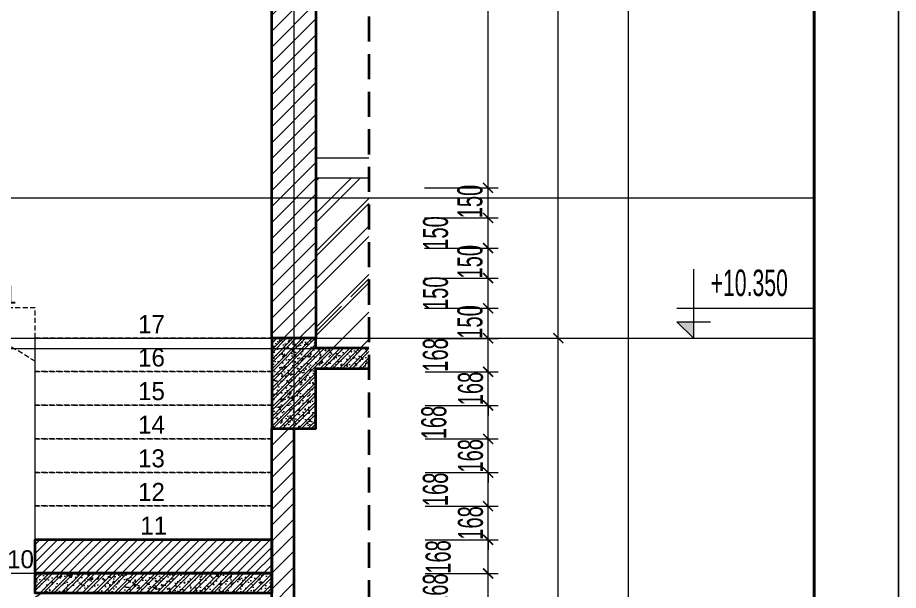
# Model space of a CAD drawing. Header units: millimetres. Extents: x 1336014 to 2939047, y -333549 to -60566.
# Drawn here: x 1444270 to 1448665, y -179211 to -176353 of the extents above; entities that cross this region are included whole.
import ezdxf
from ezdxf.enums import TextEntityAlignment as Align

# ---------------------------------------------------------------- set-up
doc = ezdxf.new("R2010")
doc.units = ezdxf.units.MM
doc.header["$MEASUREMENT"] = 0
for name, pattern in [('$1$HIDDEN', [0.375, 0.25, -0.125]), ('CENTER2', [1.125, 0.75, -0.125, 0.125, -0.125]), ('HIDDEN', [0.375, 0.25, -0.125])]:
    doc.linetypes.add(name, pattern=pattern)
for name, color, linetype, lineweight in [('01.Cut', 255, 'Continuous', 35), ('03.Manh', 251, 'Continuous', 13), ('04.Khuat', 250, 'HIDDEN', 18), ('05.Text', 253, 'Continuous', 18), ('06.betong', 2, 'Continuous', 35), ('08.Dim', 156, 'Continuous', 15), ('09.Hatch', 250, 'Continuous', 5), ('10.Text', 254, 'Continuous', 18), ('10.truc', 250, 'CENTER2', 20), ('11.Khung bo', 32, 'Continuous', 50), ('12.Khung', 36, 'Continuous', 25), ('CA.thay 145', 145, 'Continuous', 18), ('DIM', 252, 'Continuous', 20)]:
    doc.layers.add(name, color=color, linetype=linetype, lineweight=lineweight)
doc.layers.add('text', color=7, linetype='Continuous')
doc.layers.add('Tpl_Bound', color=1, linetype='Continuous', plot=False)
doc.styles.add('AVANTH', font='')
doc.styles.add('TT5_Text Dim', font='hoatbif.shx', dxfattribs={"width": 0.6})
doc.styles.get('AVANTH').set_extended_font_data('.VnAvantH')
doc.dimstyles.new('TT5_Dim 1-50', dxfattribs={"dimscale": 50, "dimtxt": 2.5, "dimasz": 1, "dimexe": 1, "dimexo": 0.5, "dimgap": 0.5, "dimtad": 1, "dimdec": 0, "dimzin": 0, "dimdsep": 46, "dimtxsty": 'TT5_Text Dim', "dimblk": 'ARCHTICK', "dimcen": 0, "dimdle": 1, "dimclrd": 256, "dimclre": 256, "dimclrt": 1, "dimadec": 0, "dimazin": 0, "dimtfac": 0.015, "dimtdec": 0, "dimtix": 1, "dimtmove": 2, "dimatfit": 3, "dimldrblk": 'DOT', "dimfxl": 1, "dimtolj": 1, "dimtzin": 0, "dimlwd": -1, "dimlwe": -1, "dimarcsym": 1})
pattern_1 = [(45, (587421.734, -219710.61), (-39.7747564, 39.7747564), [])]
pattern_2 = [(45, (0, 0), (-22.0970869, 22.0970869), [])]
pattern_3 = [(50, (0, 0), (71.7260183, -6.2752135), [7.5, -82.5]), (355, (0, 0), (-13.8751334, 75.2192134), [6, -66]), (100.4514, (5.98, -0.52), (57.8509382, 68.9439542), [6.374019, -70.1142112]), (46.1842, (0, 20), (106.724105, -16.5519014), [11.25, -123.75]), (96.6356, (8.89, 18.62), (93.4662706, 97.411787), [9.561029, -105.1713]), (351.1842, (0, 20), (93.4661945, 97.41186), [9, -99]), (21, (10, 15), (59.6907052, -40.261889), [7.5, -82.5]), (326, (10, 15), (24.3315332, 72.5150045), [6, -66]), (71.4514, (14.974, 11.645), (84.022263, 32.2530497), [6.374019, -70.1142112]), (37.5, (0, 0), (1.21598553, 33.2893854), [0, -65.2, 0, -67, 0, -66.25]), (7.5, (0, 0), (26.30695374, 39.4411712), [0, -38.2, 0, -63.7, 0, -25.25]), (327.5, (-22.3, 0), (53.3822436, -2.25548717), [0, -25, 0, -78, 0, -103.5]), (317.5, (-32.3, 0), (58.318617, 10.0104982), [0, -32.5, 0, -51.8, 0, -73.5]), (45, (0, 0), (-26.5165043, 26.5165043), []), (45, (17.678, 0), (-26.5165043, 26.5165043), [])]

# ---------------------------------------------------------------- blocks, each defined once
blk = doc.blocks.new('2345WEG')
at = {"layer": '09.Hatch', "ltscale": 50}
h = blk.add_hatch(dxfattribs=at)
h.set_pattern_fill('TUONGXAY', color=256, scale=250, style=0)
h.set_pattern_definition(pattern_2)
h.paths.add_polyline_path([(1604186.5, -193734.1), (1605366.5, -193734.1), (1605366.5, -193902), (1604186.5, -193902)])
h = blk.add_hatch(dxfattribs=at)
h.set_pattern_fill('BTCT', color=256, scale=10, style=0)
h.set_pattern_definition(pattern_3)
h.paths.add_polyline_path([(1604186.5, -193902), (1605366.5, -193902), (1605366.5, -194002), (1604186.5, -194002)])
h = blk.add_hatch(dxfattribs=at)
h.set_pattern_fill('TUONGXAY', color=256, scale=250, style=0)
h.set_pattern_definition(pattern_2)
h.paths.add_polyline_path([(1602006.5, -194572.5), (1603186.5, -194572.5), (1603186.5, -194740.1), (1602006.5, -194740.1)])
h = blk.add_hatch(dxfattribs=at)
h.set_pattern_fill('BTCT', color=256, scale=10, style=0)
h.set_pattern_definition(pattern_3)
h.paths.add_polyline_path([(1602006.5, -194740.1), (1602006.5, -194840.1), (1603186.5, -194840.1), (1603186.5, -194740.1)])
at = {"layer": '01.Cut', "ltscale": 100}
blk.add_lwpolyline([(1604186.5, -193734.1), (1605366.5, -193734.1), (1605366.5, -193902), (1604186.5, -193902)], close=True, dxfattribs=at)
at = {"layer": '01.Cut'}
blk.add_lwpolyline([(1602006.5, -194572.5), (1603186.5, -194572.5), (1603186.5, -194740.1), (1602006.5, -194740.1)], close=True, dxfattribs=at)
at = {"layer": '04.Khuat', "ltscale": 100}
blk.add_lwpolyline([(1604186.5, -192727.8), (1604186.5, -192577.7), (1603936.5, -192577.7), (1603936.5, -192427.7), (1603686.5, -192427.7), (1603686.5, -192277.6), (1603436.5, -192277.6), (1603436.5, -192127.6), (1603186.5, -192127.6), (1603186.5, -191977.6), (1602006.5, -191977.6)], dxfattribs=at)
blk.add_lwpolyline([(1604186.5, -192844.4), (1602909, -192077.7, 0.135964), (1602908.5, -192077.6), (1602006.5, -192077.6)], format="xyb", dxfattribs=at)
for points in [[(1604186.5, -192727.8), (1605366.5, -192727.8), (1605366.5, -192895.5), (1604186.5, -192895.5)], [(1604186.5, -192895.5), (1605366.5, -192895.5), (1605366.5, -193063.1), (1604186.5, -193063.1)], [(1604186.5, -193063.1), (1605366.5, -193063.1), (1605366.5, -193230.8), (1604186.5, -193230.8)], [(1604186.5, -193230.8), (1605366.5, -193230.8), (1605366.5, -193398.5), (1604186.5, -193398.5)], [(1604186.5, -193398.5), (1605366.5, -193398.5), (1605366.5, -193566.1), (1604186.5, -193566.1)], [(1604186.5, -193566.1), (1605366.5, -193566.1), (1605366.5, -193733.8), (1604186.5, -193733.8)], [(1602006.5, -194740.1), (1603186.5, -194740.1), (1603186.5, -194907.8), (1602006.5, -194907.8)], [(1602006.5, -194907.8), (1603186.5, -194907.8), (1603186.5, -195075.5), (1602006.5, -195075.5)], [(1602006.5, -195075.5), (1603186.5, -195075.5), (1603186.5, -195243.2), (1602006.5, -195243.2)], [(1602006.5, -195243.2), (1603186.5, -195243.2), (1603186.5, -195410.8), (1602006.5, -195410.8)], [(1602006.5, -195410.8), (1603186.5, -195410.8), (1603186.5, -195578.5), (1602006.5, -195578.5)]]:
    blk.add_lwpolyline(points, close=True, dxfattribs=at)
at = {"layer": '06.betong'}
blk.add_lwpolyline([(1604186.5, -193902), (1605366.5, -193902), (1605366.5, -194002), (1604186.5, -194002)], close=True, dxfattribs=at)
blk.add_lwpolyline([(1602006.5, -194740.1), (1602006.5, -194840.1), (1603186.5, -194840.1), (1603186.5, -194740.1), (1602006.5, -194740.1)], dxfattribs=at)
at = {"layer": 'CA.thay 145'}
blk.add_lwpolyline([(1604186.5, -192729), (1605366.5, -192728.8), (1605366.5, -193733.8), (1604186.5, -193734.1)], close=True, dxfattribs=at)
for points in [[(1603186.5, -194572.5), (1603186.5, -194404.8), (1603436.5, -194404.8), (1603436.5, -194237.1), (1603686.5, -194237.1), (1603686.5, -194069.4), (1603936.5, -194069.4), (1603936.5, -193901.8), (1604186.5, -193901.8), (1604186.5, -193734.1), (1605366.5, -193734.1)], [(1603186.5, -194692.9), (1604216.5, -194002)]]:
    blk.add_lwpolyline(points, dxfattribs=at)
at = {"layer": '10.Text', "style": 'AVANTH'}
for s, p in [('4', (1603276.6, -192106.6)), ('3', (1603526.6, -192256.6)), ('2', (1603776.6, -192406.7)), ('1', (1604026.6, -192556.7)), ('17', (1604699.5, -192704.1)), ('16', (1604699.5, -192870.6)), ('15', (1604699.5, -193038.3)), ('14', (1604699.5, -193205.9)), ('13', (1604699.5, -193373.6)), ('12', (1604699.5, -193541.3)), ('11', (1604710.5, -193709.2)), ('10', (1604046, -193876.9)), ('9', (1603796, -194044.6)), ('8', (1603546, -194212.3)), ('7', (1603296, -194379.9)), ('6', (1602581, -194547.6)), ('5', (1602581, -194715.3)), ('4', (1602581, -194883)), ('3', (1602581, -195050.6)), ('2', (1602581, -195218.3)), ('1', (1602581, -195386))]:
    blk.add_text(s, height=90, dxfattribs=at).set_placement(p)
blk = doc.blocks.new('100')
at = {"layer": '11.Khung bo', "const_width": 26.7}
blk.add_lwpolyline([(1860913, -945239.8), (1860913, -916940.1), (1896062.6, -916940.1), (1896062.6, -945239.8)], close=True, dxfattribs=at)
blk.add_lwpolyline([(1860913, -945239.8), (1860913, -916940.1), (1896062.6, -916940.1), (1896062.6, -945239.8)], close=True, dxfattribs=at)
blk.add_lwpolyline([(1860913, -945239.8), (1860913, -916940.1), (1896062.6, -916940.1), (1896062.6, -945239.8)], close=True, dxfattribs=at)
at = {"layer": '12.Khung'}
blk.add_lwpolyline([(1901579.2, -945939.8), (1901579.2, -916240.1), (1859579.6, -916240.1), (1859579.6, -945939.8)], close=True, dxfattribs=at)
blk.add_lwpolyline([(1901579.2, -945939.8), (1901579.2, -916240.1), (1859579.6, -916240.1), (1859579.6, -945939.8)], close=True, dxfattribs=at)
blk.add_lwpolyline([(1901579.2, -945939.8), (1901579.2, -916240.1), (1859579.6, -916240.1), (1859579.6, -945939.8)], close=True, dxfattribs=at)
blk = doc.blocks.new('A$C4E7C6F34')
at = {"layer": 'DIM'}
blk.add_hatch(color=256, dxfattribs=at).paths.add_polyline_path([(-38.5, 0), (-38.5, 137.8), (-177.6, 137.8)])
for p, q in [((-38.5, 576), (-38.5, 0)), ((964.2, 247.8), (-177.6, 247.8)), ((-177.6, 137.8), (100.7, 137.8)), ((-177.6, 137.8), (-38.5, 0)), ((-177.6, 0), (100.6, 0))]:
    blk.add_line(p, q, dxfattribs=at)
at = {"layer": 'text', "style": 'TT5_Text Dim', "flags": 8}
blk.add_attdef('%%P0.000', text='', height=220, dxfattribs=at).set_placement((102.4, 461.3), align=Align.MIDDLE_LEFT)
blk = doc.blocks.new('_ARCHTICK')
at = {"const_width": 0.15}
blk.add_lwpolyline([(-0.5, -0.5), (0.5, 0.5)], dxfattribs=at)
blk = doc.blocks.new('*D1232')
at = {"layer": '08.Dim', "transparency": 16777216}
for p, q in [((1446967.9, -180852.7), (1446967.9, -177902.2)), ((1446304.4, -177952.2), (1447017.9, -177952.2)), ((1446284.9, -180802.7), (1447017.9, -180802.7))]:
    blk.add_line(p, q, dxfattribs=at)
at = {"layer": 'Defpoints', "color": 0, "transparency": 16777216}
for p in [(1446279.4, -177952.2), (1446967.9, -177952.2), (1446259.9, -180802.7)]:
    blk.add_point(p, dxfattribs=at)
at = {"layer": '08.Dim', "transparency": 16777216, "xscale": 50, "yscale": 50, "zscale": 50}
for p, rotation in [((1446967.9, -177952.2), 90), ((1446967.9, -180802.7), 270)]:
    blk.add_blockref('_ARCHTICK', p, dxfattribs=dict(at, rotation=rotation))
at = {"layer": '08.Dim', "color": 1, "transparency": 16777216, "insert": (1446880.4, -179377.5), "char_height": 125, "attachment_point": 5, "rotation": 90, "style": 'TT5_Text Dim'}
blk.add_mtext('\\A1;2850', dxfattribs=at)
blk = doc.blocks.new('_DOT')
blk.add_line((-0.5, 0), (-1, 0))
at = {"const_width": 0.5}
blk.add_lwpolyline([(-0.25, 0, 1), (0.25, 0, 1)], format="xyb", close=True, dxfattribs=at)
blk = doc.blocks.new('*D1233')
at = {"layer": '08.Dim', "transparency": 16777216}
for p, q in [((1446967.9, -178002.2), (1446967.9, -174302.4)), ((1446304.4, -174352.4), (1447017.9, -174352.4)), ((1446304.4, -177952.2), (1447017.9, -177952.2))]:
    blk.add_line(p, q, dxfattribs=at)
at = {"layer": 'Defpoints', "color": 0, "transparency": 16777216}
for p in [(1446279.4, -174352.4), (1446967.9, -174352.4), (1446279.4, -177952.2)]:
    blk.add_point(p, dxfattribs=at)
at = {"layer": '08.Dim', "transparency": 16777216, "xscale": 50, "yscale": 50, "zscale": 50}
for p, rotation in [((1446967.9, -174352.4), 90), ((1446967.9, -177952.2), 270)]:
    blk.add_blockref('_ARCHTICK', p, dxfattribs=dict(at, rotation=rotation))
at = {"layer": '08.Dim', "color": 1, "transparency": 16777216, "insert": (1446880.4, -176152.3), "char_height": 125, "attachment_point": 5, "rotation": 90, "style": 'TT5_Text Dim'}
blk.add_mtext('\\A1;3600', dxfattribs=at)
blk = doc.blocks.new('*D1235')
at = {"layer": '08.Dim', "transparency": 16777216}
for p, q in [((1447317.9, -188352.6), (1447317.9, -174302.4)), ((1446304.4, -174352.4), (1447367.9, -174352.4)), ((1446304.4, -188302.6), (1447367.9, -188302.6))]:
    blk.add_line(p, q, dxfattribs=at)
at = {"layer": 'Defpoints', "color": 0, "transparency": 16777216}
for p in [(1446279.4, -174352.4), (1447317.9, -174352.4), (1446279.4, -188302.6)]:
    blk.add_point(p, dxfattribs=at)
at = {"layer": '08.Dim', "transparency": 16777216, "xscale": 50, "yscale": 50, "zscale": 50}
for p, rotation in [((1447317.9, -174352.4), 90), ((1447317.9, -188302.6), 270)]:
    blk.add_blockref('_ARCHTICK', p, dxfattribs=dict(at, rotation=rotation))
at = {"layer": '08.Dim', "color": 1, "transparency": 16777216, "insert": (1447230.4, -181327.5), "char_height": 125, "attachment_point": 5, "rotation": 90, "style": 'TT5_Text Dim'}
blk.add_mtext('\\A1;13950', dxfattribs=at)
blk = doc.blocks.new('*D1263')
at = {"layer": '08.Dim', "transparency": 16777216}
for p, q in [((1446617.9, -178840.6), (1446617.9, -178572.9)), ((1446304.4, -178622.9), (1446667.9, -178622.9)), ((1446304.4, -178790.6), (1446667.9, -178790.6))]:
    blk.add_line(p, q, dxfattribs=at)
at = {"layer": 'Defpoints', "color": 0, "transparency": 16777216}
for p in [(1446279.4, -178622.9), (1446617.9, -178622.9), (1446279.4, -178790.6)]:
    blk.add_point(p, dxfattribs=at)
at = {"layer": '08.Dim', "transparency": 16777216, "xscale": 50, "yscale": 50, "zscale": 50}
for p, rotation in [((1446617.9, -178622.9), 90), ((1446617.9, -178790.6), 270)]:
    blk.add_blockref('_ARCHTICK', p, dxfattribs=dict(at, rotation=rotation))
at = {"layer": '08.Dim', "color": 1, "transparency": 16777216, "insert": (1446355.5, -178706.8), "char_height": 125, "attachment_point": 5, "rotation": 90, "style": 'TT5_Text Dim'}
blk.add_mtext('\\A1;168', dxfattribs=at)
blk = doc.blocks.new('*D1264')
at = {"layer": '08.Dim', "transparency": 16777216}
for p, q in [((1446617.9, -178455.3), (1446617.9, -178405.3)), ((1446304.4, -178455.3), (1446667.9, -178455.3)), ((1446617.9, -178622.9), (1446617.9, -178455.3)), ((1446304.4, -178622.9), (1446667.9, -178622.9)), ((1446617.9, -178622.9), (1446617.9, -178672.9))]:
    blk.add_line(p, q, dxfattribs=at)
at = {"layer": 'Defpoints', "color": 0, "transparency": 16777216}
for p in [(1446279.4, -178455.3), (1446617.9, -178455.3), (1446279.4, -178622.9)]:
    blk.add_point(p, dxfattribs=at)
at = {"layer": '08.Dim', "transparency": 16777216, "xscale": 50, "yscale": 50, "zscale": 50}
for p, rotation in [((1446617.9, -178455.3), 270), ((1446617.9, -178622.9), 90)]:
    blk.add_blockref('_ARCHTICK', p, dxfattribs=dict(at, rotation=rotation))
at = {"layer": '08.Dim', "color": 1, "transparency": 16777216, "insert": (1446530.4, -178539.1), "char_height": 125, "attachment_point": 5, "rotation": 90, "style": 'TT5_Text Dim'}
blk.add_mtext('\\A1;168', dxfattribs=at)
blk = doc.blocks.new('*D1265')
at = {"layer": '08.Dim', "transparency": 16777216}
for p, q in [((1446617.9, -178505.3), (1446617.9, -178237.6)), ((1446304.4, -178287.6), (1446667.9, -178287.6)), ((1446304.4, -178455.3), (1446667.9, -178455.3))]:
    blk.add_line(p, q, dxfattribs=at)
at = {"layer": 'Defpoints', "color": 0, "transparency": 16777216}
for p in [(1446279.4, -178287.6), (1446617.9, -178287.6), (1446279.4, -178455.3)]:
    blk.add_point(p, dxfattribs=at)
at = {"layer": '08.Dim', "transparency": 16777216, "xscale": 50, "yscale": 50, "zscale": 50}
for p, rotation in [((1446617.9, -178287.6), 90), ((1446617.9, -178455.3), 270)]:
    blk.add_blockref('_ARCHTICK', p, dxfattribs=dict(at, rotation=rotation))
at = {"layer": '08.Dim', "color": 1, "transparency": 16777216, "insert": (1446347.5, -178373.3), "char_height": 125, "attachment_point": 5, "rotation": 90, "style": 'TT5_Text Dim'}
blk.add_mtext('\\A1;168', dxfattribs=at)
blk = doc.blocks.new('*D1266')
at = {"layer": '08.Dim', "transparency": 16777216}
for p, q in [((1446617.9, -179175.9), (1446617.9, -178908.3)), ((1446304.4, -178958.3), (1446667.9, -178958.3)), ((1446304.4, -179125.9), (1446667.9, -179125.9))]:
    blk.add_line(p, q, dxfattribs=at)
at = {"layer": 'Defpoints', "color": 0, "transparency": 16777216}
for p in [(1446279.4, -178958.3), (1446617.9, -178958.3), (1446279.4, -179125.9)]:
    blk.add_point(p, dxfattribs=at)
at = {"layer": '08.Dim', "transparency": 16777216, "xscale": 50, "yscale": 50, "zscale": 50}
for p, rotation in [((1446617.9, -178958.3), 90), ((1446617.9, -179125.9), 270)]:
    blk.add_blockref('_ARCHTICK', p, dxfattribs=dict(at, rotation=rotation))
at = {"layer": '08.Dim', "color": 1, "transparency": 16777216, "insert": (1446369, -179044), "char_height": 125, "attachment_point": 5, "rotation": 90, "style": 'TT5_Text Dim'}
blk.add_mtext('\\A1;168', dxfattribs=at)
blk = doc.blocks.new('*D1267')
at = {"layer": '08.Dim', "transparency": 16777216}
for p, q in [((1446617.9, -178790.6), (1446617.9, -178740.6)), ((1446304.4, -178790.6), (1446667.9, -178790.6)), ((1446617.9, -178958.3), (1446617.9, -178790.6)), ((1446304.4, -178958.3), (1446667.9, -178958.3)), ((1446617.9, -178958.3), (1446617.9, -179008.3))]:
    blk.add_line(p, q, dxfattribs=at)
at = {"layer": 'Defpoints', "color": 0, "transparency": 16777216}
for p in [(1446279.4, -178790.6), (1446617.9, -178790.6), (1446279.4, -178958.3)]:
    blk.add_point(p, dxfattribs=at)
at = {"layer": '08.Dim', "transparency": 16777216, "xscale": 50, "yscale": 50, "zscale": 50}
for p, rotation in [((1446617.9, -178790.6), 270), ((1446617.9, -178958.3), 90)]:
    blk.add_blockref('_ARCHTICK', p, dxfattribs=dict(at, rotation=rotation))
at = {"layer": '08.Dim', "color": 1, "transparency": 16777216, "insert": (1446530.4, -178874.4), "char_height": 125, "attachment_point": 5, "rotation": 90, "style": 'TT5_Text Dim'}
blk.add_mtext('\\A1;168', dxfattribs=at)
blk = doc.blocks.new('*D1268')
at = {"layer": '08.Dim', "transparency": 16777216}
for p, q in [((1446617.9, -179343.6), (1446617.9, -179075.9)), ((1446304.4, -179125.9), (1446667.9, -179125.9)), ((1446304.4, -179293.6), (1446667.9, -179293.6))]:
    blk.add_line(p, q, dxfattribs=at)
at = {"layer": 'Defpoints', "color": 0, "transparency": 16777216}
for p in [(1446279.4, -179125.9), (1446617.9, -179125.9), (1446279.4, -179293.6)]:
    blk.add_point(p, dxfattribs=at)
at = {"layer": '08.Dim', "transparency": 16777216, "xscale": 50, "yscale": 50, "zscale": 50}
for p, rotation in [((1446617.9, -179125.9), 90), ((1446617.9, -179293.6), 270)]:
    blk.add_blockref('_ARCHTICK', p, dxfattribs=dict(at, rotation=rotation))
at = {"layer": '08.Dim', "color": 1, "transparency": 16777216, "insert": (1446355.5, -179209.8), "char_height": 125, "attachment_point": 5, "rotation": 90, "style": 'TT5_Text Dim'}
blk.add_mtext('\\A1;168', dxfattribs=at)
blk = doc.blocks.new('*D1270')
at = {"layer": '08.Dim', "transparency": 16777216}
for p, q in [((1446617.9, -178169.9), (1446617.9, -177902.2)), ((1446304.4, -177952.2), (1446667.9, -177952.2)), ((1446304.4, -178119.9), (1446667.9, -178119.9))]:
    blk.add_line(p, q, dxfattribs=at)
at = {"layer": 'Defpoints', "color": 0, "transparency": 16777216}
for p in [(1446279.4, -177952.2), (1446617.9, -177952.2), (1446279.4, -178119.9)]:
    blk.add_point(p, dxfattribs=at)
at = {"layer": '08.Dim', "transparency": 16777216, "xscale": 50, "yscale": 50, "zscale": 50}
for p, rotation in [((1446617.9, -177952.2), 90), ((1446617.9, -178119.9), 270)]:
    blk.add_blockref('_ARCHTICK', p, dxfattribs=dict(at, rotation=rotation))
at = {"layer": '08.Dim', "color": 1, "transparency": 16777216, "insert": (1446355.5, -178036.1), "char_height": 125, "attachment_point": 5, "rotation": 90, "style": 'TT5_Text Dim'}
blk.add_mtext('\\A1;168', dxfattribs=at)
blk = doc.blocks.new('*D1271')
at = {"layer": '08.Dim', "transparency": 16777216}
for p, q in [((1446617.9, -178119.9), (1446617.9, -178069.9)), ((1446304.4, -178119.9), (1446667.9, -178119.9)), ((1446617.9, -178287.6), (1446617.9, -178119.9)), ((1446304.4, -178287.6), (1446667.9, -178287.6)), ((1446617.9, -178287.6), (1446617.9, -178337.6))]:
    blk.add_line(p, q, dxfattribs=at)
at = {"layer": 'Defpoints', "color": 0, "transparency": 16777216}
for p in [(1446279.4, -178119.9), (1446617.9, -178119.9), (1446279.4, -178287.6)]:
    blk.add_point(p, dxfattribs=at)
at = {"layer": '08.Dim', "transparency": 16777216, "xscale": 50, "yscale": 50, "zscale": 50}
for p, rotation in [((1446617.9, -178119.9), 270), ((1446617.9, -178287.6), 90)]:
    blk.add_blockref('_ARCHTICK', p, dxfattribs=dict(at, rotation=rotation))
at = {"layer": '08.Dim', "color": 1, "transparency": 16777216, "insert": (1446530.4, -178203.7), "char_height": 125, "attachment_point": 5, "rotation": 90, "style": 'TT5_Text Dim'}
blk.add_mtext('\\A1;168', dxfattribs=at)
blk = doc.blocks.new('*D1237')
at = {"layer": '08.Dim', "transparency": 16777216}
for p, q in [((1446617.9, -178003.2), (1446617.9, -177753.2)), ((1446301.1, -177803.2), (1446667.9, -177803.2)), ((1446301.1, -177953.2), (1446667.9, -177953.2))]:
    blk.add_line(p, q, dxfattribs=at)
at = {"layer": 'Defpoints', "color": 0, "transparency": 16777216}
for p in [(1446276.1, -177803.2), (1446617.9, -177803.2), (1446276.1, -177953.2)]:
    blk.add_point(p, dxfattribs=at)
at = {"layer": '08.Dim', "transparency": 16777216, "xscale": 50, "yscale": 50, "zscale": 50}
for p, rotation in [((1446617.9, -177803.2), 90), ((1446617.9, -177953.2), 270)]:
    blk.add_blockref('_ARCHTICK', p, dxfattribs=dict(at, rotation=rotation))
at = {"layer": '08.Dim', "color": 1, "transparency": 16777216, "insert": (1446528, -177871.3), "char_height": 125, "attachment_point": 5, "rotation": 90, "style": 'TT5_Text Dim'}
blk.add_mtext('\\A1;150', dxfattribs=at)
blk = doc.blocks.new('*D1238')
at = {"layer": '08.Dim', "transparency": 16777216}
for p, q in [((1446617.9, -177853.2), (1446617.9, -177602.7)), ((1446301.1, -177652.7), (1446667.9, -177652.7)), ((1446301.1, -177803.2), (1446667.9, -177803.2))]:
    blk.add_line(p, q, dxfattribs=at)
at = {"layer": 'Defpoints', "color": 0, "transparency": 16777216}
for p in [(1446276.1, -177652.7), (1446617.9, -177652.7), (1446276.1, -177803.2)]:
    blk.add_point(p, dxfattribs=at)
at = {"layer": '08.Dim', "transparency": 16777216, "xscale": 50, "yscale": 50, "zscale": 50}
for p, rotation in [((1446617.9, -177652.7), 90), ((1446617.9, -177803.2), 270)]:
    blk.add_blockref('_ARCHTICK', p, dxfattribs=dict(at, rotation=rotation))
at = {"layer": '08.Dim', "color": 1, "transparency": 16777216, "insert": (1446356, -177728), "char_height": 125, "attachment_point": 5, "rotation": 90, "style": 'TT5_Text Dim'}
blk.add_mtext('\\A1;150', dxfattribs=at)
blk = doc.blocks.new('*D1239')
at = {"layer": '08.Dim', "transparency": 16777216}
for p, q in [((1446617.9, -177702.7), (1446617.9, -177452.7)), ((1446301.1, -177502.7), (1446667.9, -177502.7)), ((1446301.1, -177652.7), (1446667.9, -177652.7))]:
    blk.add_line(p, q, dxfattribs=at)
at = {"layer": 'Defpoints', "color": 0, "transparency": 16777216}
for p in [(1446276.1, -177502.7), (1446617.9, -177502.7), (1446276.1, -177652.7)]:
    blk.add_point(p, dxfattribs=at)
at = {"layer": '08.Dim', "transparency": 16777216, "xscale": 50, "yscale": 50, "zscale": 50}
for p, rotation in [((1446617.9, -177502.7), 90), ((1446617.9, -177652.7), 270)]:
    blk.add_blockref('_ARCHTICK', p, dxfattribs=dict(at, rotation=rotation))
at = {"layer": '08.Dim', "color": 1, "transparency": 16777216, "insert": (1446528, -177570.8), "char_height": 125, "attachment_point": 5, "rotation": 90, "style": 'TT5_Text Dim'}
blk.add_mtext('\\A1;150', dxfattribs=at)
blk = doc.blocks.new('*D1240')
at = {"layer": '08.Dim', "transparency": 16777216}
for p, q in [((1446617.9, -177552.7), (1446617.9, -177302.2)), ((1446301.1, -177352.2), (1446667.9, -177352.2)), ((1446301.1, -177502.7), (1446667.9, -177502.7))]:
    blk.add_line(p, q, dxfattribs=at)
at = {"layer": 'Defpoints', "color": 0, "transparency": 16777216}
for p in [(1446276.1, -177352.2), (1446617.9, -177352.2), (1446276.1, -177502.7)]:
    blk.add_point(p, dxfattribs=at)
at = {"layer": '08.Dim', "transparency": 16777216, "xscale": 50, "yscale": 50, "zscale": 50}
for p, rotation in [((1446617.9, -177352.2), 90), ((1446617.9, -177502.7), 270)]:
    blk.add_blockref('_ARCHTICK', p, dxfattribs=dict(at, rotation=rotation))
at = {"layer": '08.Dim', "color": 1, "transparency": 16777216, "insert": (1446356, -177427.4), "char_height": 125, "attachment_point": 5, "rotation": 90, "style": 'TT5_Text Dim'}
blk.add_mtext('\\A1;150', dxfattribs=at)
blk = doc.blocks.new('*D1241')
at = {"layer": '08.Dim', "transparency": 16777216}
for p, q in [((1446617.9, -177402.2), (1446617.9, -177152.2)), ((1446301.1, -177202.2), (1446667.9, -177202.2)), ((1446301.1, -177352.2), (1446667.9, -177352.2))]:
    blk.add_line(p, q, dxfattribs=at)
at = {"layer": 'Defpoints', "color": 0, "transparency": 16777216}
for p in [(1446276.1, -177202.2), (1446617.9, -177202.2), (1446276.1, -177352.2)]:
    blk.add_point(p, dxfattribs=at)
at = {"layer": '08.Dim', "transparency": 16777216, "xscale": 50, "yscale": 50, "zscale": 50}
for p, rotation in [((1446617.9, -177202.2), 90), ((1446617.9, -177352.2), 270)]:
    blk.add_blockref('_ARCHTICK', p, dxfattribs=dict(at, rotation=rotation))
at = {"layer": '08.Dim', "color": 1, "transparency": 16777216, "insert": (1446528, -177270.3), "char_height": 125, "attachment_point": 5, "rotation": 90, "style": 'TT5_Text Dim'}
blk.add_mtext('\\A1;150', dxfattribs=at)
blk = doc.blocks.new('*D1242')
at = {"layer": '08.Dim', "transparency": 16777216}
for p, q in [((1446617.9, -177252.2), (1446617.9, -174752.4)), ((1446301.1, -174802.4), (1446667.9, -174802.4)), ((1446301.1, -177202.2), (1446667.9, -177202.2))]:
    blk.add_line(p, q, dxfattribs=at)
at = {"layer": 'Defpoints', "color": 0, "transparency": 16777216}
for p in [(1446276.1, -174802.4), (1446617.9, -174802.4), (1446276.1, -177202.2)]:
    blk.add_point(p, dxfattribs=at)
at = {"layer": '08.Dim', "transparency": 16777216, "xscale": 50, "yscale": 50, "zscale": 50}
for p, rotation in [((1446617.9, -174802.4), 90), ((1446617.9, -177202.2), 270)]:
    blk.add_blockref('_ARCHTICK', p, dxfattribs=dict(at, rotation=rotation))
at = {"layer": '08.Dim', "color": 1, "transparency": 16777216, "insert": (1446530.4, -176002.3), "char_height": 125, "attachment_point": 5, "rotation": 90, "style": 'TT5_Text Dim'}
blk.add_mtext('\\A1;2400', dxfattribs=at)

msp = doc.modelspace()

# ---------------------------------------------------------------- hatches: boundary and pattern name
at = {"layer": '03.Manh', "ltscale": 0.1}
h = msp.add_hatch(dxfattribs=at)
h.set_pattern_fill('AR-RROOF', color=256, scale=200, angle=45)
h.set_pattern_definition([(45, (587421.73, -219710.61), (169.705627, 452.54834), [3000, -400, 1000, -200]), (45, (587539.11, -219451.8), (-329.51176, 46.66905), [600, -66, 1200, -150]), (45, (587372.24, -219519.69), (640.638744, 830.143361), [1600, -280, 800, -200])])
h.paths.add_polyline_path([(1446023.1, -178002.9), (1446023.1, -177153.4), (1445758.1, -177153.4), (1445758.1, -178002.9)])
at = {"layer": '09.Hatch', "ltscale": 50}
h = msp.add_hatch(dxfattribs=at)
h.set_pattern_fill('TUONGXAY', color=256, scale=450, style=0)
h.set_pattern_definition(pattern_1)
h.paths.add_polyline_path([(1445538.1, -174802.6), (1445758.1, -174802.6), (1445758.1, -177952.9), (1445538.1, -177952.9)])
h = msp.add_hatch(dxfattribs=at)
h.set_pattern_fill('BTCT', color=256, scale=9, style=0)
h.set_pattern_definition([(50, (587421.734, -219710.61), (64.5534164, -5.647692), [6.75, -74.25]), (355, (587421.734, -219710.61), (-12.48762, 67.697292), [5.4, -59.4]), (100.4514, (587427.11, -219711.08), (52.0658444, 62.049559), [5.736617, -63.10279]), (46.1842, (587421.73, -219692.61), (96.0516944, -14.896711), [10.125, -111.375]), (96.6356, (587429.74, -219693.85), (84.119643, 87.670608), [8.604926, -94.65417]), (351.1842, (587421.73, -219692.61), (84.119575, 87.670674), [8.1, -89.1]), (21, (587430.734, -219697.11), (53.7216347, -36.2357), [6.75, -74.25]), (326, (587430.734, -219697.11), (21.89838, 65.263504), [5.4, -59.4]), (71.4514, (587435.21, -219700.13), (75.6200366, 29.0277447), [5.736617, -63.10279]), (37.5, (587421.734, -219710.61), (1.094387, 29.96044684), [0, -58.68, 0, -60.3, 0, -59.625]), (7.5, (587421.734, -219710.61), (23.6762584, 35.4970541), [0, -34.38, 0, -57.33, 0, -22.725]), (327.5, (587401.664, -219710.61), (48.04401926, -2.02993846), [0, -22.5, 0, -70.2, 0, -93.15]), (317.5, (587392.664, -219710.61), (52.4867552, 9.0094484), [0, -29.25, 0, -46.62, 0, -66.15]), (45, (587421.734, -219710.61), (-23.8648539, 23.8648539), []), (45, (587437.644, -219710.61), (-23.8648539, 23.8648539), [])])
h.paths.add_polyline_path([(1445758.1, -178102.9), (1446023.1, -178102.9), (1446023.1, -178002.9), (1445758.1, -178002.9), (1445758.1, -177952.9), (1445538.1, -177952.9), (1445538.1, -178402.9), (1445758.1, -178402.9)])
h = msp.add_hatch(dxfattribs=at)
h.set_pattern_fill('TUONGXAY', color=256, scale=450, style=0)
h.set_pattern_definition(pattern_1)
h.paths.add_polyline_path([(1445538.1, -178402.9), (1445648.1, -178402.9), (1445648.1, -181552.9), (1445538.1, -181552.9)])

# ---------------------------------------------------------------- linework, layer by layer
at = {"layer": '01.Cut', "color": 6, "linetype": '$1$HIDDEN', "ltscale": 500}
msp.add_lwpolyline([(1441909.1, -173710.1), (1445823.1, -173710.1, -0.414214), (1446023.1, -173910.1), (1446023.1, -189119.2, -0.414214), (1445823.1, -189319.2), (1441909.1, -189319.2, -0.414214), (1441709.1, -189119.2), (1441709.1, -173910.1, -0.414214)], format="xyb", close=True, dxfattribs=at)
at = {"layer": '01.Cut'}
for points in [[(1445538.1, -174802.6), (1445758.1, -174802.6), (1445758.1, -177952.9), (1445538.1, -177952.9)], [(1445538.1, -178402.9), (1445648.1, -178402.9), (1445648.1, -181552.9), (1445538.1, -181552.9)]]:
    msp.add_lwpolyline(points, close=True, dxfattribs=at)
at = {"layer": '03.Manh', "ltscale": 200}
for points in [[(1446023.1, -177053.4), (1445758.1, -177053.4)], [(1446023.1, -177153.4), (1445758.1, -177153.4)]]:
    msp.add_lwpolyline(points, dxfattribs=at)
at = {"layer": '06.betong'}
msp.add_line((1445538.1, -178002.9), (1445538.1, -178002.9), dxfattribs=at)
msp.add_lwpolyline([(1446023.1, -178002.9), (1445758.1, -178002.9), (1445758.1, -177952.9), (1445538.1, -177952.9), (1445538.1, -178402.9), (1445758.1, -178402.9), (1445758.1, -178102.9), (1446023.1, -178102.9)], dxfattribs=at)
at = {"layer": '10.truc'}
for p, q in [((1445648.1, -173718.6), (1445648.1, -192476.5)), ((1440142.8, -177252.3), (1448245.7, -177252.2)), ((1441709.1, -177252.2), (1446023.1, -177252.2)), ((1440142.5, -177953), (1448245.3, -177952.9)), ((1441709.1, -178003.3), (1446023.1, -178003.3))]:
    msp.add_line(p, q, dxfattribs=at)
at = {"layer": 'Tpl_Bound', "color": 1}
msp.add_lwpolyline([(1430845.5, -195786.5), (1430845.5, -170586.7), (1448665.3, -170586.7), (1448665.3, -195786.5)], close=True, dxfattribs=at)

# ---------------------------------------------------------------- block references
at = {"layer": '05.Text', "xscale": 0.6, "yscale": 0.6, "zscale": 0.6, "rotation": 270}
msp.add_blockref('100', (1998409.4, 945161.1), dxfattribs=at)
at = {"layer": '08.Dim'}
ref = msp.add_blockref('A$C4E7C6F34', (1447666.6, -177952.9), dxfattribs=dict(at, xscale=0.5999999999999999, yscale=0.5999999999999999, zscale=0.5999999999999999, rotation=0.0011159525596146))
ref.add_attrib('%%P0.000', '+10.350', dxfattribs={"layer": 'text', "height": 132, "rotation": 0.0011, "style": 'TT5_Text Dim', "width": 0.6, "flags": 8}).set_placement((1447728.1, -177676.1), align=Align.MIDDLE_LEFT)
at = {"layer": 'CA.thay 145'}
msp.add_blockref('2345WEG', (-159828.4, 14776.8), dxfattribs=at)

# ---------------------------------------------------------------- dimensions: what is measured, and where the dimension line sits
at = {"layer": '08.Dim'}
for base, p1, p2, picture, middle in [((1446967.9, -174352.4), (1446279.4, -177952.2), (1446279.4, -174352.4), '*D1233', (1446880.4, -176152.3)), ((1447317.9, -174352.4), (1446279.4, -188302.6), (1446279.4, -174352.4), '*D1235', (1447230.4, -181327.5)), ((1446617.9, -174802.4), (1446276.1, -177202.2), (1446276.1, -174802.4), '*D1242', (1446530.4, -176002.3)), ((1446967.896, -177952.2288), (1446259.896, -180802.6877), (1446279.396, -177952.2288), '*D1232', (1446880.396, -179377.4582)), ((1446617.9, -178119.9), (1446279.4, -178287.6), (1446279.4, -178119.9), '*D1271', (1446530.4, -178203.7)), ((1446617.9, -178455.3), (1446279.4, -178622.9), (1446279.4, -178455.3), '*D1264', (1446530.4, -178539.1)), ((1446617.9, -178790.6), (1446279.4, -178958.3), (1446279.4, -178790.6), '*D1267', (1446530.4, -178874.4))]:
    dim = msp.add_linear_dim(base=base, p1=p1, p2=p2, angle=90, dimstyle='TT5_Dim 1-50', dxfattribs=at)
    dim.commit()
    dim.dimension.update_dxf_attribs({"geometry": picture, "text_midpoint": middle})
for base, p1, p2, picture, middle in [((1446617.9, -177202.2), (1446276.1, -177352.2), (1446276.1, -177202.2), '*D1241', (1446528, -177270.3)), ((1446617.896, -177352.1947), (1446276.146, -177502.6854), (1446276.146, -177352.1947), '*D1240', (1446355.99, -177427.4401)), ((1446617.9, -177502.7), (1446276.1, -177652.7), (1446276.1, -177502.7), '*D1239', (1446528, -177570.8)), ((1446617.896, -177652.7117), (1446276.146, -177803.2024), (1446276.146, -177652.7117), '*D1238', (1446355.99, -177727.9571)), ((1446617.9, -177803.2), (1446276.1, -177953.2), (1446276.1, -177803.2), '*D1237', (1446528, -177871.3)), ((1446617.9, -177952.2), (1446279.4, -178119.9), (1446279.4, -177952.2), '*D1270', (1446355.5, -178036.1)), ((1446617.9, -178287.6), (1446279.4, -178455.3), (1446279.4, -178287.6), '*D1265', (1446347.5, -178373.3)), ((1446617.9, -178622.9), (1446279.4, -178790.6), (1446279.4, -178622.9), '*D1263', (1446355.5, -178706.8)), ((1446617.9, -178958.3), (1446279.4, -179125.9), (1446279.4, -178958.3), '*D1266', (1446369, -179044)), ((1446617.9, -179125.9), (1446279.4, -179293.6), (1446279.4, -179125.9), '*D1268', (1446355.5, -179209.8))]:
    dim = msp.add_linear_dim(base=base, p1=p1, p2=p2, angle=90, dimstyle='TT5_Dim 1-50', dxfattribs=at)
    dim.commit()
    dim.dimension.update_dxf_attribs({"geometry": picture, "text_midpoint": middle, "dimtype": 160})

doc.saveas('drawing.dxf')
